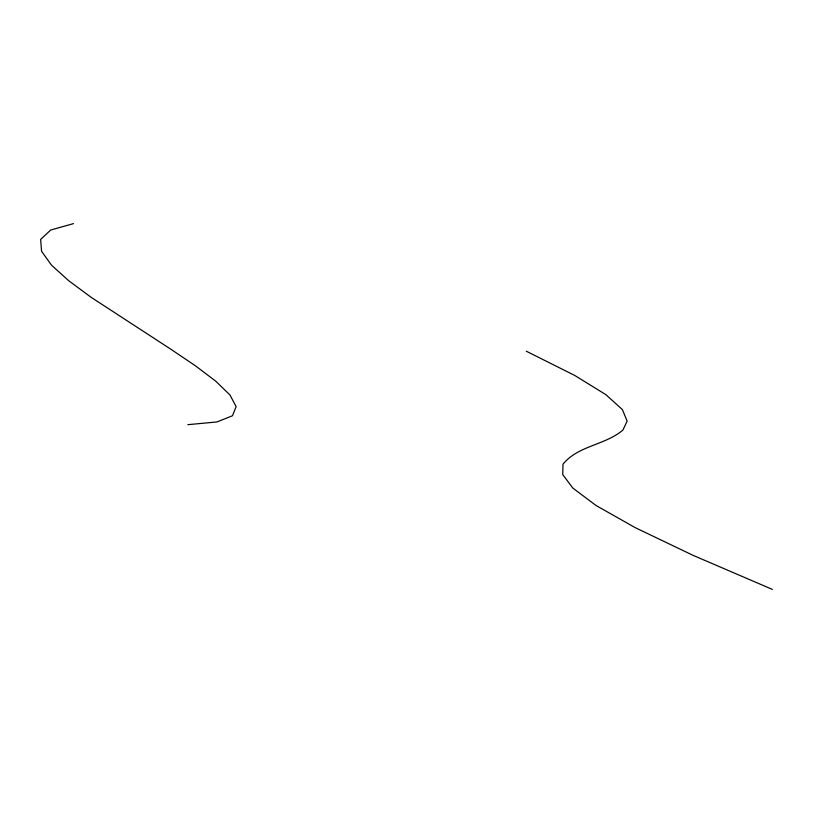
<?xml version="1.0" encoding="UTF-8"?>
<svg xmlns="http://www.w3.org/2000/svg" width="813" height="813" viewBox="0 0 813 813"><rect width="100%" height="100%" fill="white"/><g stroke="black" fill="none" stroke-linecap="round" stroke-linejoin="round"><path stroke-width="1.22" d="M73.546 223.605L50.68 230.038L40.65 239.418L41.565 251.288L51.534 265.19L68.668 280.678L91.066 297.273L170.893 349.255L195.405 365.789L215.709 381.155L229.916 394.915L236.136 406.602L232.457 415.768L217 421.937L187.874 424.681M772.35 589.395L693.062 555.34L635.217 527.647L596.061 505.503L572.83 488.074L562.728 474.579L562.992 464.172C578.094 445.554 605.085 445.239 622.87 430.087L627.148 421.154L622.402 409.61L605.848 394.64L574.72 375.443L526.245 351.186"/></g></svg>
